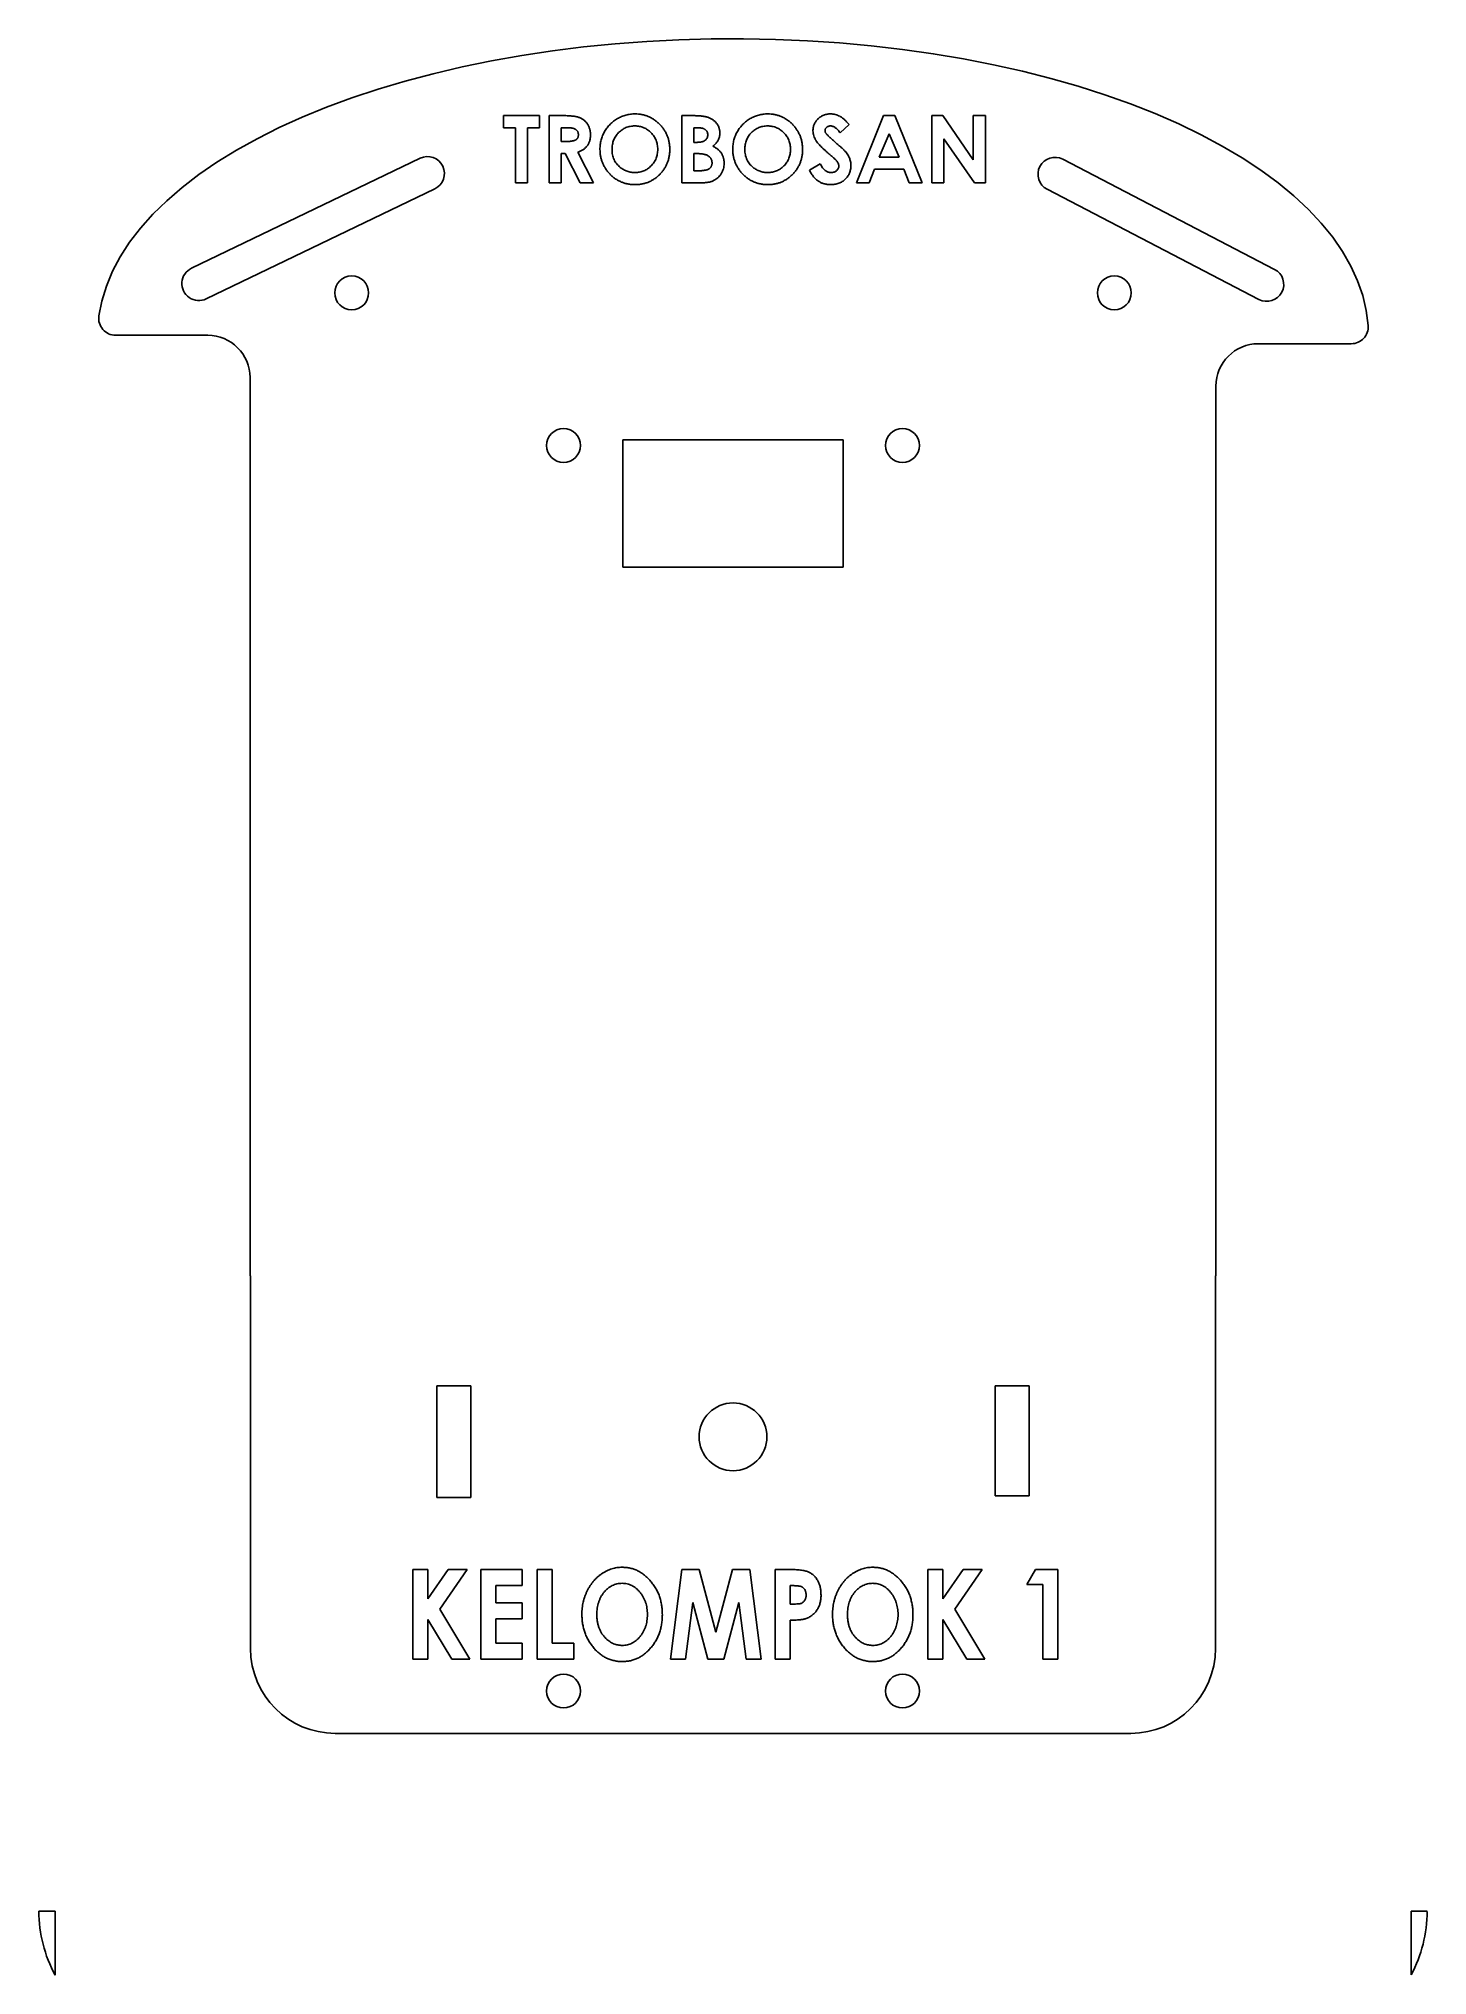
# Model space of a CAD drawing. Header units: millimetres. Extents: x -82 to 82, y -101 to 128.
import ezdxf

# ---------------------------------------------------------------- set-up
doc = ezdxf.new("R2010")
doc.units = ezdxf.units.MM

msp = doc.modelspace()

# ---------------------------------------------------------------- linework, layer by layer
at = {"color": 7, "linetype": 'Continuous', "lineweight": 25}
for p, q in [((-27.1, 118.92), (-22.82, 118.92)), ((-27.1, 117.49), (-27.1, 118.92)), ((-22.82, 118.92), (-22.82, 117.49)), ((-21.71, 118.92), (-20.05, 118.92)), ((-21.71, 110.98), (-21.71, 118.92)), ((-6.03, 118.92), (-4.76, 118.92)), ((-6.03, 110.98), (-6.03, 118.92)), ((14.57, 110.98), (17.78, 118.92)), ((17.78, 118.92), (19.1, 118.92)), ((19.1, 118.92), (22.31, 110.98)), ((23.48, 118.92), (24.76, 118.92)), ((23.48, 110.98), (23.48, 118.92)), ((24.76, 118.92), (28.36, 113.7)), ((28.36, 118.92), (29.79, 118.92)), ((28.36, 113.7), (28.36, 118.92)), ((29.79, 118.92), (29.79, 110.98)), ((-25.67, 117.49), (-27.1, 117.49)), ((-25.67, 110.98), (-25.67, 117.49)), ((-24.25, 117.49), (-24.25, 110.98)), ((-22.82, 117.49), (-24.25, 117.49)), ((-20.28, 117.49), (-20.28, 115.87)), ((-19.8, 117.49), (-20.28, 117.49)), ((-4.16, 117.49), (-4.61, 117.49)), ((-4.61, 117.49), (-4.61, 115.76)), ((13.71, 117.86), (12.64, 116.88)), ((18.44, 116.79), (17.25, 114.03)), ((19.63, 114.03), (18.44, 116.79)), ((-20.28, 115.87), (-19.73, 115.87)), ((-20.28, 114.44), (-20.28, 110.98)), ((-19.8, 114.44), (-20.28, 114.44)), ((-18.05, 110.98), (-19.8, 114.44)), ((-18.3, 114.6), (-16.46, 110.98)), ((-4.61, 115.76), (-4.23, 115.76)), ((-4.27, 114.44), (-4.61, 114.44)), ((-4.61, 114.44), (-4.61, 112.41)), ((24.9, 116.19), (24.9, 110.98)), ((28.49, 110.98), (24.9, 116.19)), ((-36.93, 113.89), (-63.92, 100.9)), ((-4.61, 112.41), (-4.2, 112.41)), ((9.03, 112.47), (10.28, 113.22)), ((16.71, 112.61), (16.09, 110.98)), ((20.17, 112.61), (16.71, 112.61)), ((17.25, 114.03), (19.63, 114.03)), ((20.79, 110.98), (20.17, 112.61)), ((63.92, 100.77), (38.92, 113.77)), ((-35.2, 110.29), (-62.18, 97.3)), ((-24.25, 110.98), (-25.67, 110.98)), ((-20.28, 110.98), (-21.71, 110.98)), ((-16.46, 110.98), (-18.05, 110.98)), ((-3.8, 110.98), (-6.03, 110.98)), ((16.09, 110.98), (14.57, 110.98)), ((22.31, 110.98), (20.79, 110.98)), ((24.9, 110.98), (23.48, 110.98)), ((29.79, 110.98), (28.49, 110.98)), ((62.08, 97.23), (37.08, 110.23)), ((-72.86, 93), (-62, 93)), ((62, 92), (72.97, 92)), ((-57, 88), (-57, 43.79)), ((57, 67), (57, 87)), ((13, 80.65), (-13, 80.65)), ((-13, 80.65), (-13, 65.62)), ((13, 65.62), (13, 80.65)), ((56.99, 67), (57, 67)), ((56.99, 54), (56.99, 67)), ((-13, 65.62), (13, 65.62)), ((56.98, 54), (56.99, 54)), ((56.98, 37), (56.98, 54)), ((-57, 43.79), (-56.99, 43.84)), ((-56.99, 43.84), (-56.99, 35)), ((56.97, 37), (56.98, 37)), ((56.97, -18), (56.97, 37)), ((-56.99, 35), (-56.98, 35)), ((-56.98, 35), (-56.98, 18)), ((-56.98, 18), (-56.97, 18)), ((-56.97, 18), (-56.97, -18)), ((-56.97, -18), (-56.96, -18)), ((-56.96, -18), (-56.96, -31)), ((56.96, -18), (56.97, -18)), ((56.96, -31), (56.96, -18)), ((-56.96, -31), (-56.95, -31)), ((-56.95, -31), (-56.95, -42)), ((-30.95, -31), (-34.96, -31)), ((-34.96, -31), (-34.96, -44.15)), ((-30.95, -44.15), (-30.95, -31)), ((34.96, -31), (30.95, -31)), ((30.95, -31), (30.95, -43.95)), ((34.96, -43.95), (34.96, -31)), ((56.95, -31), (56.96, -31)), ((56.95, -42), (56.95, -31)), ((-56.95, -42), (-56.94, -42)), ((-56.94, -42), (-56.94, -62)), ((56.94, -42), (56.95, -42)), ((56.94, -62), (56.94, -42)), ((-34.96, -44.15), (-30.95, -44.15)), ((30.95, -43.95), (34.96, -43.95)), ((-37.78, -52.67), (-36.02, -52.67)), ((-37.78, -63.25), (-37.78, -52.67)), ((-36.02, -56.12), (-33.62, -52.67)), ((-36.02, -52.67), (-36.02, -56.12)), ((-31.38, -52.67), (-34.62, -57.35)), ((-33.62, -52.67), (-31.38, -52.67)), ((-29.77, -52.67), (-24.89, -52.67)), ((-29.77, -63.25), (-29.77, -52.67)), ((-28.01, -54.56), (-28.01, -56.6)), ((-24.89, -54.56), (-28.01, -54.56)), ((-24.89, -52.67), (-24.89, -54.56)), ((-23.13, -52.67), (-21.36, -52.67)), ((-23.13, -63.25), (-23.13, -52.67)), ((-21.36, -52.67), (-21.36, -61.35)), ((-7.39, -63.25), (-6.03, -52.67)), ((-6.03, -52.67), (-3.99, -52.67)), ((-3.99, -52.67), (-2.03, -60.05)), ((-2.03, -60.05), (-0.05, -52.67)), ((-0.05, -52.67), (1.98, -52.67)), ((1.98, -52.67), (3.33, -63.25)), ((4.96, -52.67), (6.81, -52.67)), ((4.96, -63.25), (4.96, -52.67)), ((6.73, -54.56), (6.73, -56.74)), ((7.19, -54.56), (6.73, -54.56)), ((23.01, -52.67), (24.77, -52.67)), ((23.01, -63.25), (23.01, -52.67)), ((24.77, -56.12), (27.16, -52.67)), ((24.77, -52.67), (24.77, -56.12)), ((29.41, -52.67), (26.17, -57.35)), ((27.16, -52.67), (29.41, -52.67)), ((34.68, -54.43), (35.7, -52.67)), ((36.58, -54.43), (34.68, -54.43)), ((35.7, -52.67), (38.34, -52.67)), ((36.58, -63.25), (36.58, -54.43)), ((38.34, -52.67), (38.34, -63.25)), ((-28.01, -56.6), (-24.89, -56.6)), ((-24.89, -56.6), (-24.89, -58.5)), ((-4.74, -56.56), (-5.6, -63.25)), ((-2.96, -63.25), (-4.74, -56.56)), ((0.69, -56.56), (-1.1, -63.25)), ((1.54, -63.25), (0.69, -56.56)), ((6.73, -56.74), (7.25, -56.74)), ((-36.02, -58.57), (-36.02, -63.25)), ((-33.2, -63.25), (-36.02, -58.57)), ((-34.62, -57.35), (-31.06, -63.25)), ((-28.01, -58.5), (-28.01, -61.35)), ((-24.89, -58.5), (-28.01, -58.5)), ((6.73, -58.64), (6.73, -63.25)), ((24.77, -58.57), (24.77, -63.25)), ((27.59, -63.25), (24.77, -58.57)), ((26.17, -57.35), (29.72, -63.25)), ((-28.01, -61.35), (-24.89, -61.35)), ((-24.89, -61.35), (-24.89, -63.25)), ((-21.36, -61.35), (-18.78, -61.35)), ((-18.78, -61.35), (-18.78, -63.25)), ((-36.02, -63.25), (-37.78, -63.25)), ((-31.06, -63.25), (-33.2, -63.25)), ((-24.89, -63.25), (-29.77, -63.25)), ((-18.78, -63.25), (-23.13, -63.25)), ((-5.6, -63.25), (-7.39, -63.25)), ((-1.1, -63.25), (-2.96, -63.25)), ((3.33, -63.25), (1.54, -63.25)), ((6.73, -63.25), (4.96, -63.25)), ((24.77, -63.25), (23.01, -63.25)), ((29.72, -63.25), (27.59, -63.25)), ((38.34, -63.25), (36.58, -63.25)), ((46.94, -72), (-46.94, -72)), ((-80.01, -93), (-81.94, -93)), ((-80.01, -93), (-80.01, -100.55)), ((81.94, -93), (80.04, -93)), ((80.04, -100.49), (80.04, -93))]:
    msp.add_line(p, q, dxfattribs=at)
at = {"color": 7, "linetype": 'Continuous', "lineweight": 25, "flags": 128}
msp.add_lwpolyline([(74.96, 94.14), (74.74, 95.91), (74.33, 97.68), (73.72, 99.43), (72.93, 101.17), (71.95, 102.88), (70.78, 104.57), (69.43, 106.23), (67.91, 107.86), (66.21, 109.45), (64.33, 110.99), (62.3, 112.49), (60.1, 113.94), (57.74, 115.33), (55.24, 116.67), (52.6, 117.95), (49.82, 119.16), (46.91, 120.31), (43.89, 121.38), (40.75, 122.38), (37.5, 123.31), (34.16, 124.16), (30.73, 124.93), (27.22, 125.61), (23.64, 126.22), (20, 126.73), (16.31, 127.16), (12.58, 127.5), (8.81, 127.76), (5.02, 127.92), (1.22, 128), (-2.58, 127.98), (-6.38, 127.87), (-10.16, 127.68), (-13.92, 127.39), (-17.64, 127.02), (-21.31, 126.56), (-24.93, 126.01), (-28.49, 125.38), (-31.97, 124.66), (-35.37, 123.86), (-38.68, 122.99), (-41.88, 122.03), (-44.99, 121.01), (-47.97, 119.9), (-50.83, 118.73), (-53.56, 117.5), (-56.16, 116.2), (-58.61, 114.84), (-60.9, 113.43), (-63.04, 111.96), (-65.02, 110.44), (-66.84, 108.88), (-68.47, 107.28), (-69.94, 105.64), (-71.22, 103.97), (-72.32, 102.27), (-73.24, 100.55), (-73.96, 98.8), (-74.5, 97.04), (-74.84, 95.28)], dxfattribs=at)
at = {"color": 7, "linetype": 'Continuous', "lineweight": 25}
for centre, radius in [((-45, 98), 2), ((45, 98), 2), ((-20, 80), 2), ((20, 80), 2), ((0, -37), 4), ((-20, -67), 2), ((20, -67), 2)]:
    msp.add_circle(centre, radius, dxfattribs=at)
for centre, radius, start, end in [((-36.06, 112.09), 2, 295.7036, 115.7036), ((38, 112), 2, 62.5256, 242.5256), ((-63.05, 99.1), 2, 115.7036, 295.7036), ((63, 99), 2, 242.5256, 62.5256), ((-72.86, 95), 2, 172.0481, 270), ((72.97, 94), 2, 270, 3.992), ((-62, 88), 5, 0, 90), ((62, 87), 5, 90, 180), ((-46.94, -62), 10, 180, 270), ((46.94, -62), 10, 270, 0), ((-65.58, -92.84), 16.36, 180.5534, 208.0971), ((65.6, -92.85), 16.34, 332.0937, 359.4579)]:
    msp.add_arc(centre, radius, start, end, dxfattribs=at)
for points, knots in [([(-20.05, 118.92), (-19.94, 118.92), (-19.72, 118.92), (-19.42, 118.91), (-19.14, 118.89), (-18.89, 118.86), (-18.65, 118.83), (-18.45, 118.79), (-18.27, 118.75), (-18.11, 118.69), (-17.96, 118.63), (-17.83, 118.56), (-17.7, 118.48), (-17.58, 118.38), (-17.47, 118.28), (-17.36, 118.17), (-17.26, 118.05), (-17.17, 117.93), (-17.09, 117.79), (-17.02, 117.65), (-16.96, 117.5), (-16.91, 117.34), (-16.87, 117.18), (-16.84, 117.02), (-16.82, 116.84), (-16.82, 116.72), (-16.82, 116.66)], [0, 0, 0, 0, 0.072889, 0.140186, 0.202277, 0.258895, 0.310483, 0.357095, 0.398514, 0.435038, 0.469251, 0.502805, 0.53621, 0.569379, 0.602801, 0.636666, 0.670929, 0.705803, 0.741189, 0.776304, 0.812004, 0.847969, 0.884522, 0.921974, 0.960198, 1, 1, 1, 1]), ([(-15.7, 114.95), (-15.7, 115.05), (-15.7, 115.23), (-15.67, 115.51), (-15.63, 115.78), (-15.57, 116.05), (-15.49, 116.31), (-15.39, 116.56), (-15.28, 116.81), (-15.15, 117.05), (-15.01, 117.28), (-14.85, 117.5), (-14.68, 117.71), (-14.5, 117.91), (-14.3, 118.09), (-14.1, 118.26), (-13.87, 118.42), (-13.64, 118.57), (-13.4, 118.7), (-13.15, 118.81), (-12.9, 118.91), (-12.64, 118.99), (-12.38, 119.05), (-12.11, 119.09), (-11.84, 119.12), (-11.66, 119.12), (-11.56, 119.12)], [0, 0, 0, 0, 0.043114, 0.085683, 0.127594, 0.169059, 0.210432, 0.251811, 0.293444, 0.335381, 0.377477, 0.418688, 0.459873, 0.500873, 0.541873, 0.583212, 0.624763, 0.666988, 0.70937, 0.751103, 0.792568, 0.833545, 0.874827, 0.916018, 0.957859, 1, 1, 1, 1]), ([(-11.56, 119.12), (-11.43, 119.12), (-11.15, 119.11), (-10.75, 119.05), (-10.37, 118.96), (-10, 118.82), (-9.64, 118.65), (-9.3, 118.44), (-8.97, 118.19), (-8.67, 117.91), (-8.38, 117.6), (-8.14, 117.26), (-7.93, 116.92), (-7.75, 116.55), (-7.62, 116.17), (-7.53, 115.77), (-7.47, 115.35), (-7.46, 115.07), (-7.46, 114.93)], [0, 0, 0, 0, 0.063396, 0.125157, 0.185649, 0.245977, 0.306108, 0.367351, 0.429902, 0.49454, 0.559373, 0.62241, 0.684357, 0.745807, 0.80743, 0.869996, 0.933928, 1, 1, 1, 1]), ([(-4.76, 118.92), (-4.67, 118.92), (-4.5, 118.92), (-4.25, 118.91), (-4.02, 118.9), (-3.81, 118.89), (-3.62, 118.86), (-3.44, 118.84), (-3.29, 118.81), (-3.19, 118.79), (-3.14, 118.78)], [0, 0, 0, 0, 0.163996, 0.317329, 0.45806, 0.589158, 0.707952, 0.816322, 0.913585, 1, 1, 1, 1]), ([(-0.03, 114.95), (-0.03, 115.05), (-0.03, 115.23), (0, 115.51), (0.04, 115.78), (0.11, 116.05), (0.18, 116.31), (0.28, 116.56), (0.39, 116.81), (0.52, 117.05), (0.66, 117.28), (0.82, 117.5), (0.99, 117.71), (1.17, 117.91), (1.37, 118.09), (1.58, 118.26), (1.8, 118.42), (2.03, 118.57), (2.27, 118.7), (2.52, 118.81), (2.77, 118.91), (3.03, 118.99), (3.29, 119.05), (3.56, 119.09), (3.83, 119.12), (4.02, 119.12), (4.11, 119.12)], [0, 0, 0, 0, 0.043114, 0.085683, 0.127594, 0.169059, 0.210432, 0.251811, 0.293444, 0.335381, 0.377477, 0.418688, 0.459873, 0.500873, 0.541873, 0.583212, 0.624763, 0.666988, 0.70937, 0.751103, 0.792568, 0.833545, 0.874827, 0.916018, 0.957859, 1, 1, 1, 1]), ([(4.11, 119.12), (4.25, 119.12), (4.52, 119.11), (4.92, 119.05), (5.3, 118.96), (5.68, 118.82), (6.03, 118.65), (6.37, 118.44), (6.7, 118.19), (7.01, 117.91), (7.29, 117.6), (7.53, 117.26), (7.74, 116.92), (7.92, 116.55), (8.05, 116.17), (8.14, 115.77), (8.2, 115.35), (8.21, 115.07), (8.21, 114.93)], [0, 0, 0, 0, 0.063396, 0.125157, 0.185649, 0.245977, 0.306108, 0.367351, 0.429902, 0.49454, 0.559373, 0.62241, 0.684357, 0.745807, 0.80743, 0.869996, 0.933928, 1, 1, 1, 1]), ([(9.43, 117.11), (9.44, 117.18), (9.44, 117.31), (9.47, 117.51), (9.51, 117.7), (9.58, 117.88), (9.67, 118.06), (9.77, 118.22), (9.89, 118.38), (10.03, 118.53), (10.18, 118.67), (10.35, 118.79), (10.52, 118.89), (10.7, 118.98), (10.9, 119.04), (11.1, 119.09), (11.3, 119.12), (11.45, 119.12), (11.52, 119.12)], [0, 0, 0, 0, 0.063173, 0.124457, 0.184841, 0.244567, 0.304319, 0.3652, 0.427421, 0.491262, 0.555499, 0.618605, 0.680495, 0.742473, 0.804991, 0.868252, 0.932887, 1, 1, 1, 1]), ([(11.52, 119.12), (11.61, 119.12), (11.8, 119.11), (12.07, 119.06), (12.34, 118.98), (12.56, 118.87), (12.73, 118.78), (12.86, 118.69), (13, 118.58), (13.14, 118.47), (13.27, 118.33), (13.42, 118.19), (13.56, 118.03), (13.66, 117.92), (13.71, 117.86)], [0, 0, 0, 0, 0.10691, 0.212977, 0.319777, 0.428556, 0.485857, 0.546559, 0.611431, 0.679821, 0.753159, 0.830753, 0.913133, 1, 1, 1, 1]), ([(-18.25, 116.68), (-18.25, 116.73), (-18.25, 116.81), (-18.28, 116.93), (-18.33, 117.04), (-18.4, 117.14), (-18.49, 117.23), (-18.59, 117.3), (-18.7, 117.37), (-18.81, 117.41), (-18.9, 117.43), (-18.99, 117.45), (-19.09, 117.46), (-19.2, 117.48), (-19.33, 117.48), (-19.47, 117.49), (-19.63, 117.49), (-19.74, 117.49), (-19.8, 117.49)], [0, 0, 0, 0, 0.063769, 0.125262, 0.185414, 0.246807, 0.309422, 0.372533, 0.437733, 0.50575, 0.544013, 0.58837, 0.640389, 0.697897, 0.763272, 0.834979, 0.913874, 1, 1, 1, 1]), ([(-19.73, 115.87), (-19.66, 115.87), (-19.53, 115.87), (-19.34, 115.88), (-19.17, 115.89), (-19.02, 115.91), (-18.88, 115.94), (-18.76, 115.97), (-18.65, 116.01), (-18.56, 116.05), (-18.49, 116.1), (-18.42, 116.16), (-18.37, 116.23), (-18.32, 116.31), (-18.29, 116.39), (-18.26, 116.48), (-18.25, 116.58), (-18.25, 116.65), (-18.25, 116.68)], [0, 0, 0, 0, 0.10554, 0.202086, 0.290685, 0.370553, 0.44267, 0.507675, 0.565573, 0.616455, 0.663331, 0.708862, 0.753412, 0.798515, 0.845064, 0.893873, 0.944708, 1, 1, 1, 1]), ([(-16.82, 116.66), (-16.82, 116.6), (-16.82, 116.48), (-16.84, 116.3), (-16.87, 116.13), (-16.91, 115.96), (-16.96, 115.8), (-17.03, 115.66), (-17.1, 115.51), (-17.19, 115.38), (-17.28, 115.26), (-17.39, 115.14), (-17.51, 115.03), (-17.65, 114.93), (-17.79, 114.83), (-17.95, 114.75), (-18.12, 114.67), (-18.24, 114.63), (-18.3, 114.6)], [0, 0, 0, 0, 0.068741, 0.134789, 0.198536, 0.260386, 0.320962, 0.379904, 0.438503, 0.496154, 0.554265, 0.612749, 0.672513, 0.733646, 0.79679, 0.861936, 0.929398, 1, 1, 1, 1]), ([(-11.59, 117.7), (-11.68, 117.7), (-11.86, 117.69), (-12.13, 117.65), (-12.39, 117.59), (-12.64, 117.51), (-12.87, 117.4), (-13.09, 117.26), (-13.3, 117.1), (-13.5, 116.92), (-13.68, 116.72), (-13.84, 116.5), (-13.98, 116.27), (-14.09, 116.03), (-14.17, 115.78), (-14.23, 115.51), (-14.27, 115.23), (-14.27, 115.03), (-14.28, 114.93)], [0, 0, 0, 0, 0.064609, 0.127512, 0.188521, 0.248708, 0.308598, 0.368812, 0.429888, 0.492802, 0.555743, 0.617485, 0.678969, 0.740198, 0.80236, 0.866245, 0.931707, 1, 1, 1, 1]), ([(-8.88, 114.95), (-8.89, 115.04), (-8.89, 115.23), (-8.93, 115.5), (-8.99, 115.76), (-9.08, 116.01), (-9.19, 116.25), (-9.32, 116.48), (-9.48, 116.7), (-9.67, 116.9), (-9.87, 117.09), (-10.08, 117.25), (-10.3, 117.39), (-10.54, 117.5), (-10.79, 117.59), (-11.04, 117.65), (-11.31, 117.69), (-11.49, 117.7), (-11.59, 117.7)], [0, 0, 0, 0, 0.065939, 0.129791, 0.192175, 0.253617, 0.314719, 0.376282, 0.438973, 0.503175, 0.567329, 0.629651, 0.69065, 0.751238, 0.811754, 0.872788, 0.93554, 1, 1, 1, 1]), ([(-4.23, 115.76), (-4.18, 115.77), (-4.08, 115.77), (-3.94, 115.78), (-3.8, 115.8), (-3.68, 115.82), (-3.57, 115.86), (-3.46, 115.9), (-3.37, 115.95), (-3.26, 116.02), (-3.15, 116.13), (-3.05, 116.29), (-2.99, 116.47), (-2.98, 116.59), (-2.98, 116.66)], [0, 0, 0, 0, 0.088776, 0.171377, 0.248114, 0.321161, 0.388033, 0.452091, 0.512268, 0.568866, 0.676936, 0.781012, 0.886918, 1, 1, 1, 1]), ([(-2.98, 116.66), (-2.98, 116.72), (-2.99, 116.84), (-3.05, 117.01), (-3.14, 117.15), (-3.25, 117.25), (-3.35, 117.32), (-3.44, 117.37), (-3.54, 117.41), (-3.64, 117.44), (-3.76, 117.46), (-3.89, 117.48), (-4.02, 117.49), (-4.11, 117.49), (-4.16, 117.49)], [0, 0, 0, 0, 0.112332, 0.217189, 0.320776, 0.429446, 0.48689, 0.547348, 0.610552, 0.67854, 0.751006, 0.828563, 0.911494, 1, 1, 1, 1]), ([(-3.14, 118.78), (-3.08, 118.76), (-2.97, 118.73), (-2.8, 118.66), (-2.64, 118.59), (-2.49, 118.51), (-2.35, 118.41), (-2.22, 118.31), (-2.1, 118.19), (-1.98, 118.07), (-1.88, 117.94), (-1.8, 117.8), (-1.72, 117.66), (-1.66, 117.51), (-1.61, 117.35), (-1.58, 117.19), (-1.56, 117.02), (-1.56, 116.91), (-1.56, 116.85)], [0, 0, 0, 0, 0.0687498, 0.1349091, 0.1997211, 0.2629737, 0.325357, 0.3873361, 0.4494075, 0.5111175, 0.5724726, 0.6330772, 0.692861, 0.7525607, 0.8127376, 0.8734793, 0.9357765, 1, 1, 1, 1]), ([(-1.56, 116.85), (-1.56, 116.77), (-1.56, 116.63), (-1.6, 116.41), (-1.66, 116.21), (-1.75, 116.02), (-1.86, 115.83), (-2, 115.65), (-2.18, 115.48), (-2.31, 115.37), (-2.38, 115.32)], [0, 0, 0, 0, 0.12327, 0.242641, 0.359427, 0.47555, 0.593898, 0.720202, 0.854465, 1, 1, 1, 1]), ([(4.09, 117.7), (3.99, 117.7), (3.81, 117.69), (3.54, 117.65), (3.28, 117.59), (3.04, 117.51), (2.8, 117.4), (2.58, 117.26), (2.37, 117.1), (2.17, 116.92), (1.99, 116.72), (1.83, 116.5), (1.7, 116.27), (1.58, 116.03), (1.5, 115.78), (1.44, 115.51), (1.4, 115.23), (1.4, 115.03), (1.39, 114.93)], [0, 0, 0, 0, 0.064609, 0.127512, 0.188521, 0.248708, 0.308598, 0.368812, 0.429888, 0.492802, 0.555743, 0.617485, 0.678969, 0.740198, 0.80236, 0.866245, 0.931707, 1, 1, 1, 1]), ([(6.79, 114.95), (6.79, 115.04), (6.78, 115.23), (6.74, 115.5), (6.68, 115.76), (6.6, 116.01), (6.49, 116.25), (6.35, 116.48), (6.19, 116.7), (6, 116.9), (5.8, 117.09), (5.59, 117.25), (5.37, 117.39), (5.13, 117.5), (4.88, 117.59), (4.63, 117.65), (4.36, 117.69), (4.18, 117.7), (4.09, 117.7)], [0, 0, 0, 0, 0.065939, 0.129791, 0.192175, 0.253617, 0.314719, 0.376282, 0.438973, 0.503175, 0.567329, 0.629651, 0.69065, 0.751238, 0.811754, 0.872788, 0.93554, 1, 1, 1, 1]), ([(11.43, 114.32), (11.33, 114.41), (11.14, 114.57), (10.87, 114.82), (10.62, 115.04), (10.4, 115.26), (10.21, 115.45), (10.05, 115.63), (9.91, 115.8), (9.77, 116), (9.64, 116.24), (9.52, 116.53), (9.45, 116.82), (9.44, 117.01), (9.43, 117.11)], [0, 0, 0, 0, 0.112125, 0.215201, 0.309902, 0.395959, 0.473447, 0.54214, 0.602523, 0.654726, 0.747804, 0.835278, 0.918925, 1, 1, 1, 1]), ([(11.5, 117.7), (11.46, 117.7), (11.37, 117.69), (11.24, 117.66), (11.13, 117.61), (11.04, 117.54), (10.96, 117.46), (10.9, 117.37), (10.87, 117.28), (10.86, 117.21), (10.86, 117.18)], [0, 0, 0, 0, 0.148126, 0.285993, 0.416634, 0.54738, 0.671583, 0.784401, 0.893266, 1, 1, 1, 1]), ([(10.86, 117.18), (10.86, 117.15), (10.86, 117.08), (10.89, 116.98), (10.93, 116.89), (10.97, 116.83), (10.99, 116.8)], [0, 0, 0, 0, 0.2418814, 0.4871155, 0.7378378, 1, 1, 1, 1]), ([(10.99, 116.8), (11.01, 116.78), (11.05, 116.72), (11.13, 116.64), (11.23, 116.54), (11.36, 116.42), (11.5, 116.28), (11.67, 116.13), (11.86, 115.96), (12, 115.84), (12.07, 115.77)], [0, 0, 0, 0, 0.059234, 0.136349, 0.233805, 0.349411, 0.483179, 0.635967, 0.809243, 1, 1, 1, 1]), ([(12.64, 116.88), (12.6, 116.95), (12.51, 117.07), (12.37, 117.24), (12.23, 117.38), (12.08, 117.5), (11.94, 117.59), (11.79, 117.65), (11.65, 117.69), (11.55, 117.7), (11.5, 117.7)], [0, 0, 0, 0, 0.16242, 0.311824, 0.448433, 0.573381, 0.689077, 0.797573, 0.900293, 1, 1, 1, 1]), ([(-11.55, 110.78), (-11.7, 110.78), (-11.99, 110.79), (-12.41, 110.85), (-12.81, 110.94), (-13.19, 111.08), (-13.55, 111.26), (-13.9, 111.47), (-14.22, 111.72), (-14.52, 112.01), (-14.8, 112.33), (-15.04, 112.66), (-15.25, 113), (-15.41, 113.37), (-15.54, 113.74), (-15.64, 114.13), (-15.69, 114.54), (-15.7, 114.81), (-15.7, 114.95)], [0, 0, 0, 0, 0.0667487, 0.131152, 0.1937322, 0.2553255, 0.3163882, 0.3780269, 0.4404057, 0.5045574, 0.5686583, 0.6309862, 0.6922881, 0.7526154, 0.8131995, 0.8740161, 0.9361584, 1, 1, 1, 1]), ([(-14.28, 114.93), (-14.27, 114.83), (-14.27, 114.61), (-14.22, 114.3), (-14.15, 114.01), (-14.04, 113.73), (-13.9, 113.47), (-13.73, 113.23), (-13.53, 113.01), (-13.38, 112.88), (-13.3, 112.81)], [0, 0, 0, 0, 0.134807, 0.264199, 0.388462, 0.509942, 0.63041, 0.750671, 0.873455, 1, 1, 1, 1]), ([(-11.56, 112.2), (-11.47, 112.21), (-11.29, 112.21), (-11.02, 112.25), (-10.77, 112.31), (-10.53, 112.4), (-10.29, 112.51), (-10.07, 112.65), (-9.86, 112.81), (-9.66, 112.99), (-9.48, 113.19), (-9.32, 113.41), (-9.18, 113.64), (-9.07, 113.88), (-8.99, 114.13), (-8.93, 114.39), (-8.89, 114.66), (-8.89, 114.85), (-8.88, 114.95)], [0, 0, 0, 0, 0.064147, 0.126212, 0.186841, 0.246936, 0.307256, 0.368151, 0.430071, 0.493875, 0.557981, 0.62087, 0.682525, 0.744036, 0.805889, 0.868968, 0.933247, 1, 1, 1, 1]), ([(-7.46, 114.93), (-7.46, 114.78), (-7.47, 114.5), (-7.53, 114.09), (-7.62, 113.7), (-7.75, 113.32), (-7.92, 112.96), (-8.13, 112.61), (-8.37, 112.29), (-8.65, 111.98), (-8.95, 111.7), (-9.28, 111.45), (-9.62, 111.24), (-9.97, 111.07), (-10.35, 110.94), (-10.73, 110.85), (-11.14, 110.79), (-11.41, 110.78), (-11.55, 110.78)], [0, 0, 0, 0, 0.065722, 0.129508, 0.191722, 0.253161, 0.314316, 0.375952, 0.43862, 0.502973, 0.567129, 0.629552, 0.690477, 0.751072, 0.811668, 0.872929, 0.935501, 1, 1, 1, 1]), ([(-2.47, 113.34), (-2.47, 113.38), (-2.48, 113.46), (-2.49, 113.58), (-2.53, 113.69), (-2.57, 113.8), (-2.63, 113.89), (-2.7, 113.99), (-2.79, 114.07), (-2.89, 114.15), (-3, 114.22), (-3.13, 114.28), (-3.28, 114.33), (-3.45, 114.37), (-3.63, 114.4), (-3.83, 114.42), (-4.04, 114.44), (-4.19, 114.44), (-4.27, 114.44)], [0, 0, 0, 0, 0.052826, 0.102892, 0.151698, 0.199578, 0.247224, 0.295723, 0.346254, 0.398507, 0.45429, 0.514042, 0.579093, 0.650037, 0.727451, 0.811452, 0.902476, 1, 1, 1, 1]), ([(-2.38, 115.32), (-2.32, 115.29), (-2.21, 115.23), (-2.06, 115.14), (-1.91, 115.04), (-1.78, 114.94), (-1.66, 114.83), (-1.55, 114.72), (-1.45, 114.6), (-1.37, 114.48), (-1.29, 114.35), (-1.23, 114.21), (-1.17, 114.07), (-1.12, 113.92), (-1.09, 113.77), (-1.07, 113.61), (-1.05, 113.45), (-1.05, 113.34), (-1.05, 113.28)], [0, 0, 0, 0, 0.072791, 0.142723, 0.209491, 0.274716, 0.336886, 0.397686, 0.457054, 0.515313, 0.572822, 0.630776, 0.689505, 0.748743, 0.809225, 0.870715, 0.934265, 1, 1, 1, 1]), ([(4.12, 110.78), (3.97, 110.78), (3.69, 110.79), (3.27, 110.85), (2.86, 110.94), (2.48, 111.08), (2.12, 111.26), (1.77, 111.47), (1.45, 111.72), (1.15, 112.01), (0.87, 112.33), (0.63, 112.66), (0.43, 113), (0.26, 113.37), (0.13, 113.74), (0.04, 114.13), (-0.02, 114.54), (-0.03, 114.81), (-0.03, 114.95)], [0, 0, 0, 0, 0.0667487, 0.131152, 0.1937322, 0.2553255, 0.3163882, 0.3780269, 0.4404057, 0.5045574, 0.5686583, 0.6309862, 0.6922881, 0.7526154, 0.8131995, 0.8740161, 0.9361584, 1, 1, 1, 1]), ([(1.39, 114.93), (1.4, 114.83), (1.4, 114.61), (1.45, 114.3), (1.53, 114.01), (1.63, 113.73), (1.77, 113.47), (1.94, 113.23), (2.14, 113.01), (2.29, 112.88), (2.37, 112.81)], [0, 0, 0, 0, 0.134807, 0.264199, 0.388462, 0.509942, 0.63041, 0.750671, 0.873455, 1, 1, 1, 1]), ([(4.11, 112.2), (4.21, 112.21), (4.38, 112.21), (4.65, 112.25), (4.9, 112.31), (5.14, 112.4), (5.38, 112.51), (5.6, 112.65), (5.81, 112.81), (6.01, 112.99), (6.19, 113.19), (6.35, 113.41), (6.49, 113.64), (6.6, 113.88), (6.68, 114.13), (6.74, 114.39), (6.78, 114.66), (6.79, 114.85), (6.79, 114.95)], [0, 0, 0, 0, 0.064147, 0.126212, 0.186841, 0.246936, 0.307256, 0.368151, 0.430071, 0.493875, 0.557981, 0.62087, 0.682525, 0.744036, 0.805889, 0.868968, 0.933247, 1, 1, 1, 1]), ([(8.21, 114.93), (8.21, 114.78), (8.2, 114.5), (8.15, 114.09), (8.05, 113.7), (7.92, 113.32), (7.75, 112.96), (7.55, 112.61), (7.3, 112.29), (7.02, 111.98), (6.72, 111.7), (6.39, 111.45), (6.05, 111.24), (5.7, 111.07), (5.33, 110.94), (4.94, 110.85), (4.53, 110.79), (4.26, 110.78), (4.12, 110.78)], [0, 0, 0, 0, 0.065722, 0.129508, 0.191722, 0.253161, 0.314316, 0.375952, 0.43862, 0.502973, 0.567129, 0.629552, 0.690477, 0.751072, 0.811668, 0.872929, 0.935501, 1, 1, 1, 1]), ([(12.49, 112.96), (12.48, 113), (12.48, 113.09), (12.44, 113.23), (12.38, 113.37), (12.31, 113.48), (12.23, 113.57), (12.16, 113.65), (12.08, 113.74), (11.98, 113.84), (11.86, 113.95), (11.73, 114.07), (11.59, 114.19), (11.49, 114.28), (11.43, 114.32)], [0, 0, 0, 0, 0.076347, 0.155091, 0.238352, 0.328404, 0.379384, 0.439618, 0.509831, 0.588875, 0.677436, 0.775547, 0.882636, 1, 1, 1, 1]), ([(12.07, 115.77), (12.14, 115.72), (12.26, 115.61), (12.44, 115.45), (12.6, 115.31), (12.74, 115.19), (12.86, 115.08), (12.95, 114.99), (13.03, 114.92), (13.07, 114.88), (13.09, 114.86)], [0, 0, 0, 0, 0.192953, 0.366184, 0.520457, 0.655012, 0.770624, 0.865677, 0.942675, 1, 1, 1, 1]), ([(13.09, 114.86), (13.16, 114.78), (13.3, 114.64), (13.47, 114.41), (13.62, 114.19), (13.73, 113.97), (13.81, 113.75), (13.87, 113.52), (13.91, 113.28), (13.91, 113.12), (13.91, 113.04)], [0, 0, 0, 0, 0.150833, 0.289954, 0.417139, 0.535255, 0.648751, 0.762405, 0.879827, 1, 1, 1, 1]), ([(-13.3, 112.81), (-13.24, 112.76), (-13.11, 112.67), (-12.91, 112.54), (-12.7, 112.44), (-12.49, 112.35), (-12.26, 112.29), (-12.03, 112.24), (-11.8, 112.21), (-11.64, 112.2), (-11.56, 112.2)], [0, 0, 0, 0, 0.127991, 0.253098, 0.376184, 0.498936, 0.621526, 0.745707, 0.871575, 1, 1, 1, 1]), ([(-4.2, 112.41), (-4.12, 112.41), (-3.96, 112.41), (-3.74, 112.42), (-3.54, 112.44), (-3.35, 112.46), (-3.19, 112.5), (-3.05, 112.54), (-2.93, 112.58), (-2.83, 112.64), (-2.74, 112.71), (-2.67, 112.77), (-2.61, 112.85), (-2.56, 112.94), (-2.52, 113.03), (-2.49, 113.12), (-2.47, 113.23), (-2.47, 113.3), (-2.47, 113.34)], [0, 0, 0, 0, 0.1095674, 0.210657, 0.3020025, 0.3851432, 0.4590126, 0.5247192, 0.5832266, 0.6342083, 0.6811857, 0.7262751, 0.7701133, 0.81408, 0.8579942, 0.9033387, 0.9505448, 1, 1, 1, 1]), ([(-1.05, 113.28), (-1.05, 113.17), (-1.06, 112.96), (-1.13, 112.64), (-1.24, 112.35), (-1.39, 112.06), (-1.57, 111.81), (-1.79, 111.59), (-2.02, 111.4), (-2.24, 111.27), (-2.43, 111.19), (-2.59, 111.13), (-2.76, 111.08), (-2.94, 111.05), (-3.14, 111.02), (-3.35, 111), (-3.57, 110.98), (-3.72, 110.98), (-3.8, 110.98)], [0, 0, 0, 0, 0.080259, 0.158391, 0.236258, 0.315105, 0.393222, 0.468731, 0.542781, 0.617708, 0.656365, 0.69708, 0.740697, 0.786729, 0.835579, 0.88725, 0.941898, 1, 1, 1, 1]), ([(2.37, 112.81), (2.44, 112.76), (2.56, 112.67), (2.76, 112.54), (2.97, 112.44), (3.19, 112.35), (3.41, 112.29), (3.64, 112.24), (3.87, 112.21), (4.03, 112.2), (4.11, 112.2)], [0, 0, 0, 0, 0.127991, 0.253098, 0.376184, 0.498936, 0.621526, 0.745707, 0.871575, 1, 1, 1, 1]), ([(11.53, 110.78), (11.46, 110.78), (11.33, 110.78), (11.13, 110.8), (10.94, 110.83), (10.75, 110.88), (10.57, 110.93), (10.4, 111), (10.24, 111.09), (10.08, 111.18), (9.93, 111.29), (9.78, 111.42), (9.64, 111.56), (9.51, 111.71), (9.38, 111.88), (9.25, 112.06), (9.14, 112.26), (9.06, 112.4), (9.03, 112.47)], [0, 0, 0, 0, 0.063551, 0.125868, 0.18624, 0.244977, 0.303358, 0.36123, 0.418489, 0.475937, 0.534204, 0.594059, 0.655469, 0.718772, 0.784975, 0.853522, 0.925182, 1, 1, 1, 1]), ([(10.28, 113.22), (10.33, 113.14), (10.42, 112.99), (10.57, 112.78), (10.72, 112.6), (10.88, 112.46), (11.05, 112.34), (11.22, 112.26), (11.4, 112.21), (11.52, 112.21), (11.58, 112.2)], [0, 0, 0, 0, 0.160458, 0.307612, 0.442139, 0.566229, 0.681222, 0.789558, 0.895029, 1, 1, 1, 1]), ([(13.91, 113.04), (13.91, 112.96), (13.91, 112.8), (13.87, 112.57), (13.82, 112.35), (13.75, 112.14), (13.66, 111.94), (13.54, 111.76), (13.41, 111.58), (13.25, 111.41), (13.08, 111.27), (12.9, 111.13), (12.7, 111.02), (12.49, 110.93), (12.27, 110.87), (12.03, 110.81), (11.78, 110.78), (11.61, 110.78), (11.53, 110.78)], [0, 0, 0, 0, 0.065201, 0.127927, 0.189047, 0.248544, 0.307607, 0.367248, 0.426963, 0.488617, 0.550392, 0.611331, 0.672556, 0.734024, 0.797341, 0.86225, 0.929625, 1, 1, 1, 1]), ([(11.58, 112.2), (11.64, 112.21), (11.76, 112.21), (11.93, 112.26), (12.09, 112.33), (12.23, 112.43), (12.34, 112.54), (12.43, 112.67), (12.48, 112.81), (12.48, 112.91), (12.49, 112.96)], [0, 0, 0, 0, 0.141986, 0.275473, 0.404346, 0.53543, 0.661427, 0.777867, 0.88828, 1, 1, 1, 1]), ([(-17.83, -57.95), (-17.83, -57.83), (-17.83, -57.58), (-17.8, -57.21), (-17.75, -56.85), (-17.68, -56.5), (-17.59, -56.15), (-17.48, -55.81), (-17.35, -55.48), (-17.2, -55.16), (-17.04, -54.85), (-16.86, -54.56), (-16.66, -54.28), (-16.45, -54.02), (-16.22, -53.77), (-15.98, -53.54), (-15.73, -53.33), (-15.46, -53.14), (-15.18, -52.96), (-14.89, -52.81), (-14.6, -52.68), (-14.31, -52.58), (-14, -52.49), (-13.7, -52.44), (-13.38, -52.4), (-13.17, -52.4), (-13.07, -52.39)], [0, 0, 0, 0, 0.046173, 0.091692, 0.136424, 0.180558, 0.22445, 0.267991, 0.311669, 0.355305, 0.398699, 0.441099, 0.482841, 0.524013, 0.564796, 0.605744, 0.646309, 0.687202, 0.727861, 0.767635, 0.806741, 0.845418, 0.883817, 0.922277, 0.960864, 1, 1, 1, 1]), ([(-13.07, -52.39), (-12.91, -52.4), (-12.59, -52.41), (-12.13, -52.49), (-11.68, -52.61), (-11.26, -52.79), (-10.85, -53.03), (-10.45, -53.31), (-10.08, -53.64), (-9.72, -54.02), (-9.4, -54.43), (-9.11, -54.88), (-8.87, -55.34), (-8.67, -55.83), (-8.53, -56.34), (-8.41, -56.87), (-8.35, -57.42), (-8.34, -57.8), (-8.34, -57.99)], [0, 0, 0, 0, 0.058735, 0.115818, 0.1725, 0.229287, 0.286711, 0.345953, 0.40726, 0.471622, 0.536803, 0.601301, 0.665309, 0.729497, 0.79449, 0.861053, 0.929309, 1, 1, 1, 1]), ([(11.75, -57.95), (11.75, -57.83), (11.75, -57.58), (11.78, -57.21), (11.83, -56.85), (11.9, -56.5), (11.99, -56.15), (12.1, -55.81), (12.23, -55.48), (12.38, -55.16), (12.54, -54.85), (12.72, -54.56), (12.92, -54.28), (13.13, -54.02), (13.35, -53.77), (13.6, -53.54), (13.85, -53.33), (14.12, -53.14), (14.4, -52.96), (14.69, -52.81), (14.98, -52.68), (15.27, -52.58), (15.58, -52.49), (15.88, -52.44), (16.2, -52.4), (16.41, -52.4), (16.51, -52.39)], [0, 0, 0, 0, 0.046173, 0.091692, 0.136424, 0.180558, 0.22445, 0.267991, 0.311669, 0.355305, 0.398699, 0.441099, 0.482841, 0.524013, 0.564796, 0.605744, 0.646309, 0.687202, 0.727861, 0.767635, 0.806741, 0.845418, 0.883817, 0.922277, 0.960864, 1, 1, 1, 1]), ([(16.51, -52.39), (16.67, -52.4), (16.99, -52.41), (17.45, -52.49), (17.89, -52.61), (18.32, -52.79), (18.73, -53.03), (19.13, -53.31), (19.5, -53.64), (19.86, -54.02), (20.18, -54.43), (20.47, -54.88), (20.71, -55.34), (20.91, -55.83), (21.05, -56.34), (21.16, -56.87), (21.23, -57.42), (21.24, -57.8), (21.24, -57.99)], [0, 0, 0, 0, 0.058735, 0.115818, 0.1725, 0.229287, 0.286711, 0.345953, 0.40726, 0.471622, 0.536803, 0.601301, 0.665309, 0.729497, 0.79449, 0.861053, 0.929309, 1, 1, 1, 1]), ([(-13.09, -54.29), (-13.19, -54.3), (-13.4, -54.3), (-13.7, -54.35), (-13.98, -54.43), (-14.25, -54.55), (-14.52, -54.7), (-14.76, -54.88), (-15, -55.09), (-15.22, -55.33), (-15.42, -55.6), (-15.59, -55.89), (-15.74, -56.19), (-15.86, -56.52), (-15.95, -56.86), (-16.02, -57.22), (-16.06, -57.59), (-16.07, -57.85), (-16.07, -57.98)], [0, 0, 0, 0, 0.058688, 0.115633, 0.171537, 0.226927, 0.283533, 0.341017, 0.400685, 0.462918, 0.526575, 0.589972, 0.654236, 0.719017, 0.78562, 0.854656, 0.925708, 1, 1, 1, 1]), ([(-10.1, -57.96), (-10.1, -57.84), (-10.11, -57.59), (-10.15, -57.23), (-10.22, -56.88), (-10.31, -56.54), (-10.44, -56.22), (-10.58, -55.92), (-10.76, -55.63), (-10.97, -55.36), (-11.19, -55.11), (-11.42, -54.89), (-11.67, -54.7), (-11.93, -54.56), (-12.21, -54.44), (-12.49, -54.35), (-12.79, -54.3), (-12.99, -54.3), (-13.09, -54.29)], [0, 0, 0, 0, 0.071796, 0.141199, 0.208557, 0.274395, 0.339226, 0.403407, 0.467846, 0.532668, 0.59661, 0.657379, 0.715831, 0.772532, 0.828693, 0.885066, 0.941861, 1, 1, 1, 1]), ([(6.81, -52.67), (6.93, -52.67), (7.16, -52.67), (7.49, -52.68), (7.8, -52.71), (8.09, -52.74), (8.34, -52.78), (8.57, -52.84), (8.78, -52.9), (9.02, -53), (9.28, -53.15), (9.56, -53.38), (9.81, -53.66), (10.02, -53.99), (10.19, -54.36), (10.3, -54.77), (10.38, -55.21), (10.38, -55.51), (10.39, -55.67)], [0, 0, 0, 0, 0.0665815, 0.1285196, 0.1858903, 0.2387413, 0.2868368, 0.3302512, 0.3700145, 0.4056528, 0.472493, 0.5389835, 0.6072506, 0.6787377, 0.7532193, 0.8307935, 0.9125605, 1, 1, 1, 1]), ([(8.24, -54.77), (8.21, -54.76), (8.16, -54.72), (8.06, -54.68), (7.95, -54.64), (7.83, -54.62), (7.69, -54.59), (7.54, -54.58), (7.37, -54.57), (7.25, -54.57), (7.19, -54.56)], [0, 0, 0, 0, 0.085288, 0.179908, 0.28515, 0.401957, 0.531015, 0.674782, 0.829637, 1, 1, 1, 1]), ([(8.62, -55.67), (8.62, -55.62), (8.62, -55.52), (8.61, -55.38), (8.57, -55.26), (8.53, -55.14), (8.48, -55.03), (8.41, -54.93), (8.33, -54.85), (8.27, -54.8), (8.24, -54.77)], [0, 0, 0, 0, 0.146377, 0.283199, 0.412408, 0.53664, 0.653429, 0.768789, 0.884168, 1, 1, 1, 1]), ([(16.49, -54.29), (16.38, -54.3), (16.18, -54.3), (15.88, -54.35), (15.6, -54.43), (15.32, -54.55), (15.06, -54.7), (14.81, -54.88), (14.58, -55.09), (14.36, -55.33), (14.16, -55.6), (13.99, -55.89), (13.84, -56.19), (13.72, -56.52), (13.62, -56.86), (13.56, -57.22), (13.52, -57.59), (13.51, -57.85), (13.51, -57.98)], [0, 0, 0, 0, 0.058688, 0.115633, 0.171537, 0.226927, 0.283533, 0.341017, 0.400685, 0.462918, 0.526575, 0.589972, 0.654236, 0.719017, 0.78562, 0.854656, 0.925708, 1, 1, 1, 1]), ([(19.48, -57.96), (19.48, -57.84), (19.47, -57.59), (19.43, -57.23), (19.36, -56.88), (19.27, -56.54), (19.14, -56.22), (18.99, -55.92), (18.81, -55.63), (18.61, -55.36), (18.39, -55.11), (18.15, -54.89), (17.91, -54.7), (17.65, -54.56), (17.37, -54.44), (17.09, -54.35), (16.79, -54.3), (16.59, -54.3), (16.49, -54.29)], [0, 0, 0, 0, 0.071796, 0.141199, 0.208557, 0.274395, 0.339226, 0.403407, 0.467846, 0.532668, 0.59661, 0.657379, 0.715831, 0.772532, 0.828693, 0.885066, 0.941861, 1, 1, 1, 1]), ([(7.25, -56.74), (7.34, -56.73), (7.52, -56.73), (7.76, -56.71), (7.95, -56.68), (8.1, -56.64), (8.22, -56.57), (8.33, -56.49), (8.41, -56.39), (8.49, -56.27), (8.55, -56.14), (8.6, -55.99), (8.62, -55.84), (8.62, -55.73), (8.62, -55.67)], [0, 0, 0, 0, 0.1404764, 0.259371, 0.3551762, 0.430082, 0.4948251, 0.5589889, 0.6235707, 0.6915902, 0.7628897, 0.8374795, 0.9160498, 1, 1, 1, 1]), ([(10.39, -55.67), (10.39, -55.76), (10.38, -55.93), (10.36, -56.19), (10.32, -56.43), (10.27, -56.66), (10.2, -56.88), (10.11, -57.09), (10.01, -57.29), (9.89, -57.47), (9.77, -57.65), (9.63, -57.81), (9.47, -57.95), (9.31, -58.08), (9.13, -58.2), (8.95, -58.31), (8.75, -58.4), (8.61, -58.45), (8.54, -58.47)], [0, 0, 0, 0, 0.07349, 0.1443, 0.212118, 0.277832, 0.341947, 0.40437, 0.465601, 0.526083, 0.586138, 0.644844, 0.703039, 0.76113, 0.819479, 0.878444, 0.938651, 1, 1, 1, 1]), ([(-13.05, -63.52), (-13.22, -63.52), (-13.55, -63.51), (-14.04, -63.42), (-14.5, -63.3), (-14.94, -63.11), (-15.36, -62.88), (-15.76, -62.59), (-16.13, -62.26), (-16.48, -61.87), (-16.79, -61.45), (-17.08, -61.01), (-17.31, -60.55), (-17.5, -60.07), (-17.65, -59.57), (-17.76, -59.05), (-17.82, -58.51), (-17.83, -58.14), (-17.83, -57.95)], [0, 0, 0, 0, 0.061882, 0.121608, 0.180073, 0.238281, 0.29652, 0.356049, 0.417468, 0.481436, 0.546149, 0.609982, 0.673391, 0.736561, 0.800559, 0.865237, 0.931655, 1, 1, 1, 1]), ([(-16.07, -57.98), (-16.07, -58.12), (-16.06, -58.41), (-16.01, -58.82), (-15.92, -59.21), (-15.8, -59.58), (-15.66, -59.92), (-15.47, -60.24), (-15.25, -60.54), (-15.08, -60.72), (-14.99, -60.81)], [0, 0, 0, 0, 0.1396498, 0.273388, 0.4008972, 0.5240268, 0.6444262, 0.7628054, 0.8805686, 1, 1, 1, 1]), ([(-13.06, -61.62), (-12.96, -61.62), (-12.76, -61.61), (-12.47, -61.56), (-12.19, -61.48), (-11.92, -61.36), (-11.66, -61.21), (-11.41, -61.03), (-11.18, -60.81), (-10.96, -60.57), (-10.76, -60.3), (-10.58, -60.01), (-10.43, -59.71), (-10.31, -59.39), (-10.21, -59.05), (-10.15, -58.7), (-10.11, -58.34), (-10.1, -58.09), (-10.1, -57.96)], [0, 0, 0, 0, 0.057681, 0.114021, 0.169843, 0.225439, 0.282132, 0.340371, 0.400935, 0.464391, 0.529281, 0.593898, 0.658105, 0.723184, 0.789421, 0.857586, 0.927364, 1, 1, 1, 1]), ([(-8.34, -57.99), (-8.34, -58.18), (-8.35, -58.55), (-8.42, -59.1), (-8.52, -59.63), (-8.67, -60.13), (-8.87, -60.61), (-9.1, -61.07), (-9.39, -61.51), (-9.71, -61.92), (-10.06, -62.29), (-10.43, -62.62), (-10.82, -62.9), (-11.23, -63.13), (-11.66, -63.3), (-12.11, -63.43), (-12.57, -63.51), (-12.89, -63.51), (-13.05, -63.52)], [0, 0, 0, 0, 0.070352, 0.138518, 0.204626, 0.269527, 0.333536, 0.397362, 0.461322, 0.52618, 0.590016, 0.651166, 0.710266, 0.767925, 0.824971, 0.882191, 0.940369, 1, 1, 1, 1]), ([(8.54, -58.47), (8.5, -58.49), (8.4, -58.52), (8.24, -58.55), (8.05, -58.57), (7.83, -58.6), (7.59, -58.61), (7.33, -58.63), (7.03, -58.63), (6.83, -58.64), (6.73, -58.64)], [0, 0, 0, 0, 0.07807, 0.168874, 0.272985, 0.390585, 0.521711, 0.667723, 0.826369, 1, 1, 1, 1]), ([(16.53, -63.52), (16.36, -63.52), (16.03, -63.51), (15.54, -63.42), (15.08, -63.3), (14.64, -63.11), (14.22, -62.88), (13.82, -62.59), (13.45, -62.26), (13.1, -61.87), (12.78, -61.45), (12.5, -61.01), (12.27, -60.55), (12.08, -60.07), (11.93, -59.57), (11.82, -59.05), (11.76, -58.51), (11.75, -58.14), (11.75, -57.95)], [0, 0, 0, 0, 0.061882, 0.121608, 0.180073, 0.238281, 0.29652, 0.356049, 0.417468, 0.481436, 0.546149, 0.609982, 0.673391, 0.736561, 0.800559, 0.865237, 0.931655, 1, 1, 1, 1]), ([(13.51, -57.98), (13.51, -58.12), (13.52, -58.41), (13.57, -58.82), (13.65, -59.21), (13.77, -59.58), (13.92, -59.92), (14.11, -60.24), (14.33, -60.54), (14.5, -60.72), (14.59, -60.81)], [0, 0, 0, 0, 0.13965, 0.273388, 0.400897, 0.524027, 0.644426, 0.762805, 0.880569, 1, 1, 1, 1]), ([(16.52, -61.62), (16.62, -61.62), (16.82, -61.61), (17.11, -61.56), (17.39, -61.48), (17.66, -61.36), (17.92, -61.21), (18.17, -61.03), (18.4, -60.81), (18.62, -60.57), (18.82, -60.3), (19, -60.01), (19.15, -59.71), (19.27, -59.39), (19.36, -59.05), (19.43, -58.7), (19.47, -58.34), (19.48, -58.09), (19.48, -57.96)], [0, 0, 0, 0, 0.057681, 0.114021, 0.169843, 0.225439, 0.282132, 0.340371, 0.400935, 0.464391, 0.529281, 0.593898, 0.658105, 0.723184, 0.789421, 0.857586, 0.927364, 1, 1, 1, 1]), ([(21.24, -57.99), (21.24, -58.18), (21.23, -58.55), (21.16, -59.1), (21.06, -59.63), (20.91, -60.13), (20.71, -60.61), (20.47, -61.07), (20.19, -61.51), (19.87, -61.92), (19.52, -62.29), (19.15, -62.62), (18.76, -62.9), (18.35, -63.13), (17.92, -63.3), (17.47, -63.43), (17, -63.51), (16.69, -63.51), (16.53, -63.52)], [0, 0, 0, 0, 0.070352, 0.138518, 0.204626, 0.269527, 0.333536, 0.397362, 0.461322, 0.52618, 0.590016, 0.651166, 0.710266, 0.767925, 0.824971, 0.882191, 0.940369, 1, 1, 1, 1]), ([(-14.99, -60.81), (-14.92, -60.87), (-14.78, -61), (-14.56, -61.16), (-14.33, -61.31), (-14.09, -61.42), (-13.84, -61.51), (-13.59, -61.57), (-13.33, -61.61), (-13.15, -61.62), (-13.06, -61.62)], [0, 0, 0, 0, 0.133474, 0.262529, 0.387409, 0.510086, 0.631808, 0.752892, 0.875542, 1, 1, 1, 1]), ([(14.59, -60.81), (14.66, -60.87), (14.8, -61), (15.02, -61.16), (15.25, -61.31), (15.49, -61.42), (15.74, -61.51), (15.99, -61.57), (16.25, -61.61), (16.43, -61.62), (16.52, -61.62)], [0, 0, 0, 0, 0.133474, 0.262529, 0.387409, 0.510086, 0.631808, 0.752892, 0.875542, 1, 1, 1, 1])]:
    msp.add_open_spline(points, degree=3, knots=knots, dxfattribs=at)

doc.saveas('drawing.dxf')
